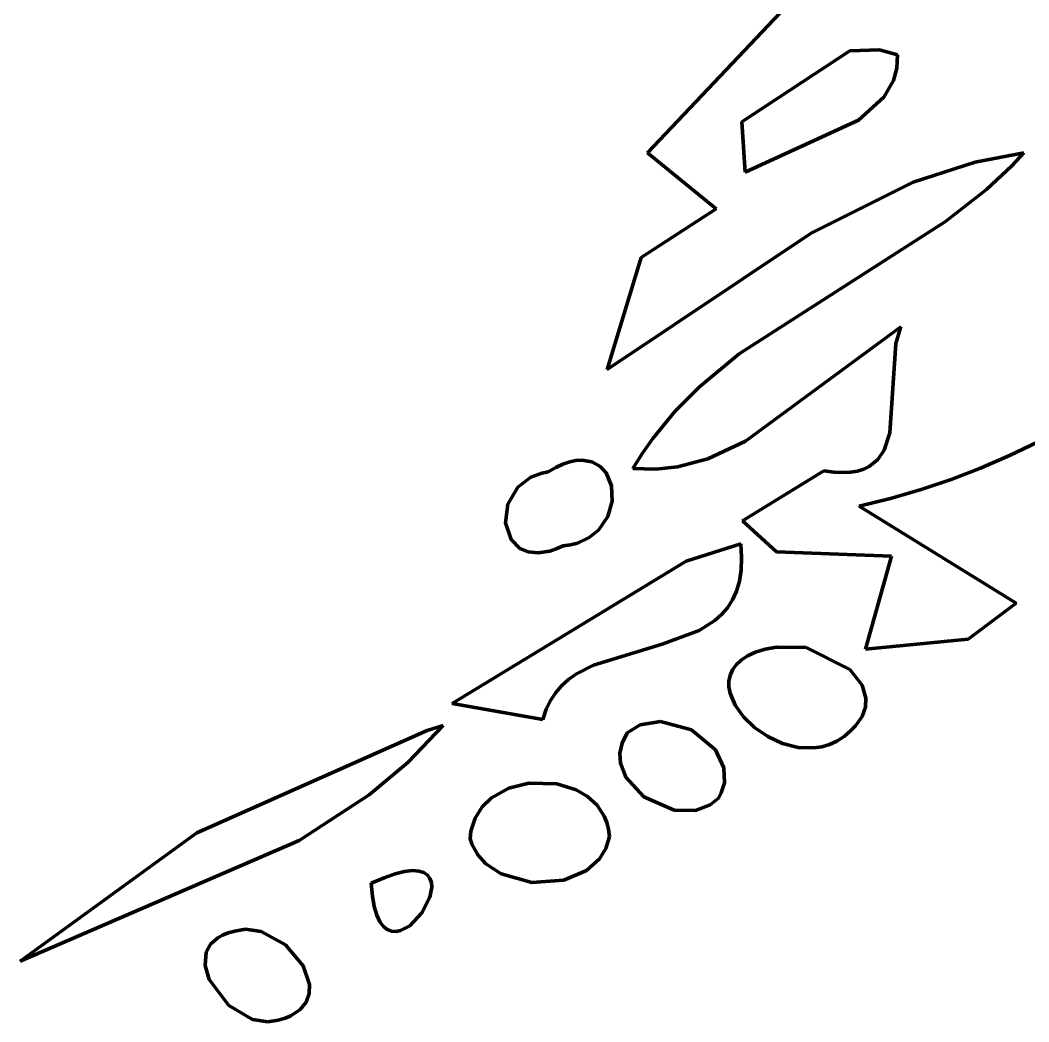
# Model space of a CAD drawing. Header units: millimetres. Extents: x 0 to 9.3, y 0 to 12.
# Drawn here: x 0.9704 to 1.3059, y 2.1207 to 2.4537 of the extents above; entities that cross this region are included whole.
import ezdxf

# ---------------------------------------------------------------- set-up
doc = ezdxf.new("R2010")
doc.units = ezdxf.units.MM
doc.layers.add('color#000000ff', color=7, linetype='CONTINUOUS', lineweight=100)
doc.layers.add('color#ffffffff', color=7, linetype='CONTINUOUS', lineweight=100)

msp = doc.modelspace()

# ---------------------------------------------------------------- linework, layer by layer
at = {"layer": 'color#000000ff'}
for p, q in [((1.24885, 2.48336), (1.17898, 2.40965)), ((1.21044, 2.41994), (1.24632, 2.4435)), ((1.24632, 2.4435), (1.25616, 2.4439)), ((1.25616, 2.4439), (1.26219, 2.44223)), ((1.26219, 2.44223), (1.262, 2.43775)), ((1.262, 2.43775), (1.26087, 2.43364)), ((1.26087, 2.43364), (1.25766, 2.42813)), ((1.25766, 2.42813), (1.24917, 2.42045)), ((1.2115, 2.40317), (1.21044, 2.41994)), ((1.24917, 2.42045), (1.2115, 2.40317)), ((1.17898, 2.40965), (1.20186, 2.39094)), ((1.28798, 2.40647), (1.30424, 2.40956)), ((1.30424, 2.40956), (1.30026, 2.40534)), ((1.26735, 2.39983), (1.28798, 2.40647)), ((1.30026, 2.40534), (1.29181, 2.39746)), ((1.23351, 2.38293), (1.26735, 2.39983)), ((1.29181, 2.39746), (1.27816, 2.38678)), ((1.20186, 2.39094), (1.17689, 2.37482)), ((1.27816, 2.38678), (1.20957, 2.3428)), ((1.16558, 2.33755), (1.23351, 2.38293)), ((1.17689, 2.37482), (1.16558, 2.33755)), ((1.21162, 2.31374), (1.26329, 2.35179)), ((1.26329, 2.35179), (1.2616, 2.3462)), ((1.2616, 2.3462), (1.25966, 2.31648)), ((1.20957, 2.3428), (1.19628, 2.3318)), ((1.19628, 2.3318), (1.18815, 2.32363)), ((1.18815, 2.32363), (1.18075, 2.31464)), ((1.25966, 2.31648), (1.25777, 2.31077)), ((1.18075, 2.31464), (1.17735, 2.30979)), ((1.19909, 2.30786), (1.21162, 2.31374)), ((1.29938, 2.30894), (1.30878, 2.31341)), ((1.17735, 2.30979), (1.17418, 2.30469)), ((1.25777, 2.31077), (1.25569, 2.30768)), ((1.2898, 2.30479), (1.29938, 2.30894)), ((1.14855, 2.30501), (1.14603, 2.30355)), ((1.15092, 2.30611), (1.14855, 2.30501)), ((1.15314, 2.30686), (1.15092, 2.30611)), ((1.15521, 2.30729), (1.15314, 2.30686)), ((1.15713, 2.30742), (1.15521, 2.30729)), ((1.1605, 2.30687), (1.15713, 2.30742)), ((1.16322, 2.3054), (1.1605, 2.30687)), ((1.16529, 2.30318), (1.16322, 2.3054)), ((1.18176, 2.30447), (1.18895, 2.30521)), ((1.18895, 2.30521), (1.19909, 2.30786)), ((1.25278, 2.30532), (1.25097, 2.30445)), ((1.25569, 2.30768), (1.25278, 2.30532)), ((1.14021, 2.30172), (1.13593, 2.29847)), ((1.14391, 2.30313), (1.14021, 2.30172)), ((1.14603, 2.30355), (1.14391, 2.30313)), ((1.1671, 2.29884), (1.16529, 2.30318)), ((1.17418, 2.30469), (1.18176, 2.30447)), ((1.23767, 2.30385), (1.21068, 2.28729)), ((1.24095, 2.30341), (1.23767, 2.30385)), ((1.24391, 2.30327), (1.24095, 2.30341)), ((1.24655, 2.30341), (1.24391, 2.30327)), ((1.2489, 2.30381), (1.24655, 2.30341)), ((1.25097, 2.30445), (1.2489, 2.30381)), ((1.28004, 2.301), (1.2898, 2.30479)), ((1.13593, 2.29847), (1.13258, 2.29277)), ((1.16732, 2.29381), (1.1671, 2.29884)), ((1.27008, 2.29761), (1.28004, 2.301)), ((1.25989, 2.29465), (1.27008, 2.29761)), ((1.13258, 2.29277), (1.13184, 2.28658)), ((1.16588, 2.28871), (1.16732, 2.29381)), ((1.24947, 2.29215), (1.25989, 2.29465)), ((1.30161, 2.25984), (1.24947, 2.29215)), ((1.16271, 2.28413), (1.16588, 2.28871)), ((1.13184, 2.28658), (1.13363, 2.28107)), ((1.21068, 2.28729), (1.22189, 2.27692)), ((1.15571, 2.27987), (1.15962, 2.28166)), ((1.15962, 2.28166), (1.16271, 2.28413)), ((1.13363, 2.28107), (1.13659, 2.27809)), ((1.13659, 2.27809), (1.13931, 2.27692)), ((1.14867, 2.27792), (1.15097, 2.27894)), ((1.15097, 2.27894), (1.15344, 2.27929)), ((1.15344, 2.27929), (1.15571, 2.27987)), ((1.21004, 2.27965), (1.19191, 2.27378)), ((1.21034, 2.27503), (1.21004, 2.27965)), ((1.13931, 2.27692), (1.14262, 2.27657)), ((1.14262, 2.27657), (1.14651, 2.2772)), ((1.14651, 2.2772), (1.14867, 2.27792)), ((1.21018, 2.27089), (1.21034, 2.27503)), ((1.22189, 2.27692), (1.26021, 2.27548)), ((1.26021, 2.27548), (1.25149, 2.2446)), ((1.19191, 2.27378), (1.1141, 2.22652)), ((1.20961, 2.26718), (1.21018, 2.27089)), ((1.20864, 2.26387), (1.20961, 2.26718)), ((1.20731, 2.26094), (1.20864, 2.26387)), ((1.20368, 2.25607), (1.20564, 2.25835)), ((1.20564, 2.25835), (1.20731, 2.26094)), ((1.2857, 2.24795), (1.30161, 2.25984)), ((1.20144, 2.25407), (1.20368, 2.25607)), ((1.19626, 2.25079), (1.20144, 2.25407)), ((1.18394, 2.24619), (1.19626, 2.25079)), ((1.25149, 2.2446), (1.2857, 2.24795)), ((1.16108, 2.23927), (1.18394, 2.24619)), ((1.21816, 2.24454), (1.21497, 2.24354)), ((1.2219, 2.24529), (1.21816, 2.24454)), ((1.23185, 2.24516), (1.2219, 2.24529)), ((1.24636, 2.23779), (1.23185, 2.24516)), ((1.21231, 2.24233), (1.21016, 2.24094)), ((1.21497, 2.24354), (1.21231, 2.24233)), ((1.1554, 2.23633), (1.16108, 2.23927)), ((1.20849, 2.23938), (1.20727, 2.23768)), ((1.21016, 2.24094), (1.20849, 2.23938)), ((1.25041, 2.23263), (1.24636, 2.23779)), ((1.15054, 2.23251), (1.15285, 2.23455)), ((1.15285, 2.23455), (1.1554, 2.23633)), ((1.20649, 2.23587), (1.20611, 2.23397)), ((1.20727, 2.23768), (1.20649, 2.23587)), ((1.14849, 2.23019), (1.15054, 2.23251)), ((1.20611, 2.23397), (1.20611, 2.232)), ((1.20611, 2.232), (1.20647, 2.22999)), ((1.2517, 2.22829), (1.25041, 2.23263)), ((1.14674, 2.22755), (1.14849, 2.23019)), ((1.20647, 2.22999), (1.20814, 2.22596)), ((1.25152, 2.22526), (1.2517, 2.22829)), ((1.1141, 2.22652), (1.14424, 2.22121)), ((1.14424, 2.22121), (1.14531, 2.22457)), ((1.14531, 2.22457), (1.14674, 2.22755)), ((1.20814, 2.22596), (1.21092, 2.22207)), ((1.25039, 2.22217), (1.25152, 2.22526)), ((1.21092, 2.22207), (1.21461, 2.21852)), ((1.2482, 2.21905), (1.25039, 2.22217)), ((1.09927, 2.2069), (1.11105, 2.21916)), ((1.11105, 2.21916), (1.1057, 2.21749)), ((1.17664, 2.21939), (1.17229, 2.21674)), ((1.18334, 2.22048), (1.17664, 2.21939)), ((1.19362, 2.21774), (1.18334, 2.22048)), ((1.20169, 2.21105), (1.19362, 2.21774)), ((1.21461, 2.21852), (1.219, 2.21551)), ((1.24667, 2.2175), (1.2482, 2.21905)), ((1.1057, 2.21749), (1.02916, 2.18352)), ((1.17229, 2.21674), (1.17055, 2.21336)), ((1.219, 2.21551), (1.22389, 2.21324)), ((1.24203, 2.21398), (1.24441, 2.21552)), ((1.24441, 2.21552), (1.24667, 2.2175)), ((1.17055, 2.21336), (1.16984, 2.20998)), ((1.20447, 2.20511), (1.20169, 2.21105)), ((1.22389, 2.21324), (1.22909, 2.21191)), ((1.22909, 2.21191), (1.23437, 2.21171)), ((1.23437, 2.21171), (1.23699, 2.2121)), ((1.23699, 2.2121), (1.23955, 2.21285)), ((1.23955, 2.21285), (1.24203, 2.21398)), ((1.16984, 2.20998), (1.17004, 2.20667)), ((1.08643, 2.19613), (1.09927, 2.2069)), ((1.17004, 2.20667), (1.17183, 2.20198)), ((1.20461, 2.20018), (1.20447, 2.20511)), ((1.17183, 2.20198), (1.17783, 2.19547)), ((1.13293, 2.19835), (1.12712, 2.19513)), ((1.13958, 2.20003), (1.13293, 2.19835)), ((1.14882, 2.19983), (1.13958, 2.20003)), ((1.15528, 2.19784), (1.14882, 2.19983)), ((1.15907, 2.19563), (1.15528, 2.19784)), ((1.20357, 2.19677), (1.20461, 2.20018)), ((1.06312, 2.18092), (1.08643, 2.19613)), ((1.12712, 2.19513), (1.12399, 2.19212)), ((1.16224, 2.19271), (1.15907, 2.19563)), ((1.17783, 2.19547), (1.1879, 2.19104)), ((1.19985, 2.1928), (1.20268, 2.19505)), ((1.20268, 2.19505), (1.20357, 2.19677)), ((1.12399, 2.19212), (1.12165, 2.18843)), ((1.16463, 2.18908), (1.16224, 2.19271)), ((1.1879, 2.19104), (1.19498, 2.19097)), ((1.19498, 2.19097), (1.19985, 2.1928)), ((1.12165, 2.18843), (1.12027, 2.18406)), ((1.16548, 2.18699), (1.16463, 2.18908)), ((1.16608, 2.18473), (1.16548, 2.18699)), ((1.1664, 2.18228), (1.16608, 2.18473)), ((1.02916, 2.18352), (0.97037, 2.14085)), ((0.97037, 2.14085), (1.06312, 2.18092)), ((1.12027, 2.18406), (1.11999, 2.18163)), ((1.11999, 2.18163), (1.12065, 2.17968)), ((1.16515, 2.17829), (1.1664, 2.18228)), ((1.12065, 2.17968), (1.12259, 2.17619)), ((1.16307, 2.1749), (1.16515, 2.17829)), ((1.12259, 2.17619), (1.12525, 2.17324)), ((1.15869, 2.17095), (1.16307, 2.1749)), ((1.10083, 2.17093), (1.09823, 2.17064)), ((1.10295, 2.17079), (1.10083, 2.17093)), ((1.10461, 2.17029), (1.10295, 2.17079)), ((1.12525, 2.17324), (1.1303, 2.16986)), ((1.15117, 2.16774), (1.15869, 2.17095)), ((1.09141, 2.16859), (1.08715, 2.16674)), ((1.0951, 2.16988), (1.09141, 2.16859)), ((1.09823, 2.17064), (1.0951, 2.16988)), ((1.10584, 2.16945), (1.10461, 2.17029)), ((1.10667, 2.16834), (1.10584, 2.16945)), ((1.10713, 2.167), (1.10667, 2.16834)), ((1.1303, 2.16986), (1.1405, 2.16702)), ((1.1405, 2.16702), (1.15117, 2.16774)), ((1.08715, 2.16674), (1.08751, 2.16248)), ((1.10664, 2.16208), (1.10726, 2.16548)), ((1.10726, 2.16548), (1.10713, 2.167)), ((1.08751, 2.16248), (1.08812, 2.15896)), ((1.10396, 2.15685), (1.10664, 2.16208)), ((1.08812, 2.15896), (1.08896, 2.15613)), ((1.08896, 2.15613), (1.08999, 2.15395)), ((1.08999, 2.15395), (1.09117, 2.15236)), ((1.09993, 2.15261), (1.10396, 2.15685)), ((1.04177, 2.15083), (1.03958, 2.15026)), ((1.04526, 2.15143), (1.04177, 2.15083)), ((1.05053, 2.15074), (1.04526, 2.15143)), ((1.05861, 2.14631), (1.05053, 2.15074)), ((1.09117, 2.15236), (1.09249, 2.15132)), ((1.09249, 2.15132), (1.0939, 2.15077)), ((1.0939, 2.15077), (1.09539, 2.15068)), ((1.09539, 2.15068), (1.09691, 2.15099)), ((1.09691, 2.15099), (1.09993, 2.15261)), ((1.03608, 2.14862), (1.03368, 2.14645)), ((1.03768, 2.14951), (1.03608, 2.14862)), ((1.03958, 2.15026), (1.03768, 2.14951)), ((1.03228, 2.14386), (1.03187, 2.13944)), ((1.03368, 2.14645), (1.03228, 2.14386)), ((1.06448, 2.13931), (1.05861, 2.14631)), ((1.03187, 2.13944), (1.03319, 2.13473)), ((1.06657, 2.13306), (1.06448, 2.13931)), ((1.03319, 2.13473), (1.03973, 2.12604)), ((1.06647, 2.13003), (1.06657, 2.13306)), ((1.06351, 2.12473), (1.06548, 2.12721)), ((1.06548, 2.12721), (1.06647, 2.13003)), ((1.03973, 2.12604), (1.04764, 2.12144)), ((1.06044, 2.12269), (1.06351, 2.12473)), ((1.04764, 2.12144), (1.05279, 2.12066)), ((1.05279, 2.12066), (1.0562, 2.1212)), ((1.0562, 2.1212), (1.05848, 2.12187)), ((1.05848, 2.12187), (1.06044, 2.12269))]:
    msp.add_line(p, q, dxfattribs=at)
at = {"layer": 'color#ffffffff'}
for p, q in [((1.17898, 2.40965), (1.24885, 2.48336)), ((1.24632, 2.4435), (1.21044, 2.41994)), ((1.25616, 2.4439), (1.24632, 2.4435)), ((1.26219, 2.44223), (1.25616, 2.4439)), ((1.262, 2.43775), (1.26219, 2.44223)), ((1.26087, 2.43364), (1.262, 2.43775)), ((1.25766, 2.42813), (1.26087, 2.43364)), ((1.24917, 2.42045), (1.25766, 2.42813)), ((1.21044, 2.41994), (1.2115, 2.40317)), ((1.2115, 2.40317), (1.24917, 2.42045)), ((1.20186, 2.39094), (1.17898, 2.40965)), ((1.30424, 2.40956), (1.28798, 2.40647)), ((1.30026, 2.40534), (1.30424, 2.40956)), ((1.28798, 2.40647), (1.26735, 2.39983)), ((1.29181, 2.39746), (1.30026, 2.40534)), ((1.26735, 2.39983), (1.23351, 2.38293)), ((1.27816, 2.38678), (1.29181, 2.39746)), ((1.17689, 2.37482), (1.20186, 2.39094)), ((1.20957, 2.3428), (1.27816, 2.38678)), ((1.23351, 2.38293), (1.16558, 2.33755)), ((1.16558, 2.33755), (1.17689, 2.37482)), ((1.26329, 2.35179), (1.21162, 2.31374)), ((1.2616, 2.3462), (1.26329, 2.35179)), ((1.25966, 2.31648), (1.2616, 2.3462)), ((1.19628, 2.3318), (1.20957, 2.3428)), ((1.18815, 2.32363), (1.19628, 2.3318)), ((1.18075, 2.31464), (1.18815, 2.32363)), ((1.25777, 2.31077), (1.25966, 2.31648)), ((1.17735, 2.30979), (1.18075, 2.31464)), ((1.21162, 2.31374), (1.19909, 2.30786)), ((1.30878, 2.31341), (1.29938, 2.30894)), ((1.17418, 2.30469), (1.17735, 2.30979)), ((1.25569, 2.30768), (1.25777, 2.31077)), ((1.29938, 2.30894), (1.2898, 2.30479)), ((1.14603, 2.30355), (1.14855, 2.30501)), ((1.14855, 2.30501), (1.15092, 2.30611)), ((1.15092, 2.30611), (1.15314, 2.30686)), ((1.15314, 2.30686), (1.15521, 2.30729)), ((1.15521, 2.30729), (1.15713, 2.30742)), ((1.15713, 2.30742), (1.1605, 2.30687)), ((1.1605, 2.30687), (1.16322, 2.3054)), ((1.16322, 2.3054), (1.16529, 2.30318)), ((1.18895, 2.30521), (1.18176, 2.30447)), ((1.19909, 2.30786), (1.18895, 2.30521)), ((1.25097, 2.30445), (1.25278, 2.30532)), ((1.25278, 2.30532), (1.25569, 2.30768)), ((1.13593, 2.29847), (1.14021, 2.30172)), ((1.14021, 2.30172), (1.14391, 2.30313)), ((1.14391, 2.30313), (1.14603, 2.30355)), ((1.16529, 2.30318), (1.1671, 2.29884)), ((1.18176, 2.30447), (1.17418, 2.30469)), ((1.21068, 2.28729), (1.23767, 2.30385)), ((1.23767, 2.30385), (1.24095, 2.30341)), ((1.24095, 2.30341), (1.24391, 2.30327)), ((1.24391, 2.30327), (1.24655, 2.30341)), ((1.24655, 2.30341), (1.2489, 2.30381)), ((1.2489, 2.30381), (1.25097, 2.30445)), ((1.2898, 2.30479), (1.28004, 2.301)), ((1.13258, 2.29277), (1.13593, 2.29847)), ((1.1671, 2.29884), (1.16732, 2.29381)), ((1.28004, 2.301), (1.27008, 2.29761)), ((1.27008, 2.29761), (1.25989, 2.29465)), ((1.13184, 2.28658), (1.13258, 2.29277)), ((1.16732, 2.29381), (1.16588, 2.28871)), ((1.25989, 2.29465), (1.24947, 2.29215)), ((1.24947, 2.29215), (1.30161, 2.25984)), ((1.16588, 2.28871), (1.16271, 2.28413)), ((1.13363, 2.28107), (1.13184, 2.28658)), ((1.22189, 2.27692), (1.21068, 2.28729)), ((1.15962, 2.28166), (1.15571, 2.27987)), ((1.16271, 2.28413), (1.15962, 2.28166)), ((1.13659, 2.27809), (1.13363, 2.28107)), ((1.13931, 2.27692), (1.13659, 2.27809)), ((1.15097, 2.27894), (1.14867, 2.27792)), ((1.15344, 2.27929), (1.15097, 2.27894)), ((1.15571, 2.27987), (1.15344, 2.27929)), ((1.19191, 2.27378), (1.21004, 2.27965)), ((1.21004, 2.27965), (1.21034, 2.27503)), ((1.14262, 2.27657), (1.13931, 2.27692)), ((1.14651, 2.2772), (1.14262, 2.27657)), ((1.14867, 2.27792), (1.14651, 2.2772)), ((1.21034, 2.27503), (1.21018, 2.27089)), ((1.26021, 2.27548), (1.22189, 2.27692)), ((1.25149, 2.2446), (1.26021, 2.27548)), ((1.1141, 2.22652), (1.19191, 2.27378)), ((1.21018, 2.27089), (1.20961, 2.26718)), ((1.20961, 2.26718), (1.20864, 2.26387)), ((1.20864, 2.26387), (1.20731, 2.26094)), ((1.20564, 2.25835), (1.20368, 2.25607)), ((1.20731, 2.26094), (1.20564, 2.25835)), ((1.30161, 2.25984), (1.2857, 2.24795)), ((1.20368, 2.25607), (1.20144, 2.25407)), ((1.20144, 2.25407), (1.19626, 2.25079)), ((1.19626, 2.25079), (1.18394, 2.24619)), ((1.2857, 2.24795), (1.25149, 2.2446)), ((1.18394, 2.24619), (1.16108, 2.23927)), ((1.21497, 2.24354), (1.21816, 2.24454)), ((1.21816, 2.24454), (1.2219, 2.24529)), ((1.2219, 2.24529), (1.23185, 2.24516)), ((1.23185, 2.24516), (1.24636, 2.23779)), ((1.21016, 2.24094), (1.21231, 2.24233)), ((1.21231, 2.24233), (1.21497, 2.24354)), ((1.16108, 2.23927), (1.1554, 2.23633)), ((1.20727, 2.23768), (1.20849, 2.23938)), ((1.20849, 2.23938), (1.21016, 2.24094)), ((1.24636, 2.23779), (1.25041, 2.23263)), ((1.15285, 2.23455), (1.15054, 2.23251)), ((1.1554, 2.23633), (1.15285, 2.23455)), ((1.20611, 2.23397), (1.20649, 2.23587)), ((1.20649, 2.23587), (1.20727, 2.23768)), ((1.15054, 2.23251), (1.14849, 2.23019)), ((1.20611, 2.232), (1.20611, 2.23397)), ((1.20647, 2.22999), (1.20611, 2.232)), ((1.25041, 2.23263), (1.2517, 2.22829)), ((1.14849, 2.23019), (1.14674, 2.22755)), ((1.20814, 2.22596), (1.20647, 2.22999)), ((1.2517, 2.22829), (1.25152, 2.22526)), ((1.14424, 2.22121), (1.1141, 2.22652)), ((1.14531, 2.22457), (1.14424, 2.22121)), ((1.14674, 2.22755), (1.14531, 2.22457)), ((1.21092, 2.22207), (1.20814, 2.22596)), ((1.25152, 2.22526), (1.25039, 2.22217)), ((1.21461, 2.21852), (1.21092, 2.22207)), ((1.25039, 2.22217), (1.2482, 2.21905)), ((1.11105, 2.21916), (1.09927, 2.2069)), ((1.1057, 2.21749), (1.11105, 2.21916)), ((1.17229, 2.21674), (1.17664, 2.21939)), ((1.17664, 2.21939), (1.18334, 2.22048)), ((1.18334, 2.22048), (1.19362, 2.21774)), ((1.19362, 2.21774), (1.20169, 2.21105)), ((1.219, 2.21551), (1.21461, 2.21852)), ((1.2482, 2.21905), (1.24667, 2.2175)), ((1.02916, 2.18352), (1.1057, 2.21749)), ((1.17055, 2.21336), (1.17229, 2.21674)), ((1.22389, 2.21324), (1.219, 2.21551)), ((1.24441, 2.21552), (1.24203, 2.21398)), ((1.24667, 2.2175), (1.24441, 2.21552)), ((1.16984, 2.20998), (1.17055, 2.21336)), ((1.20169, 2.21105), (1.20447, 2.20511)), ((1.22909, 2.21191), (1.22389, 2.21324)), ((1.23437, 2.21171), (1.22909, 2.21191)), ((1.23699, 2.2121), (1.23437, 2.21171)), ((1.23955, 2.21285), (1.23699, 2.2121)), ((1.24203, 2.21398), (1.23955, 2.21285)), ((1.17004, 2.20667), (1.16984, 2.20998)), ((1.09927, 2.2069), (1.08643, 2.19613)), ((1.17183, 2.20198), (1.17004, 2.20667)), ((1.20447, 2.20511), (1.20461, 2.20018)), ((1.17783, 2.19547), (1.17183, 2.20198)), ((1.12712, 2.19513), (1.13293, 2.19835)), ((1.13293, 2.19835), (1.13958, 2.20003)), ((1.13958, 2.20003), (1.14882, 2.19983)), ((1.14882, 2.19983), (1.15528, 2.19784)), ((1.15528, 2.19784), (1.15907, 2.19563)), ((1.20461, 2.20018), (1.20357, 2.19677)), ((1.08643, 2.19613), (1.06312, 2.18092)), ((1.12399, 2.19212), (1.12712, 2.19513)), ((1.15907, 2.19563), (1.16224, 2.19271)), ((1.1879, 2.19104), (1.17783, 2.19547)), ((1.20268, 2.19505), (1.19985, 2.1928)), ((1.20357, 2.19677), (1.20268, 2.19505)), ((1.12165, 2.18843), (1.12399, 2.19212)), ((1.16224, 2.19271), (1.16463, 2.18908)), ((1.19498, 2.19097), (1.1879, 2.19104)), ((1.19985, 2.1928), (1.19498, 2.19097)), ((1.12027, 2.18406), (1.12165, 2.18843)), ((1.16463, 2.18908), (1.16548, 2.18699)), ((1.16548, 2.18699), (1.16608, 2.18473)), ((1.16608, 2.18473), (1.1664, 2.18228)), ((0.97037, 2.14085), (1.02916, 2.18352)), ((1.06312, 2.18092), (0.97037, 2.14085)), ((1.11999, 2.18163), (1.12027, 2.18406)), ((1.12065, 2.17968), (1.11999, 2.18163)), ((1.1664, 2.18228), (1.16515, 2.17829)), ((1.12259, 2.17619), (1.12065, 2.17968)), ((1.16515, 2.17829), (1.16307, 2.1749)), ((1.12525, 2.17324), (1.12259, 2.17619)), ((1.16307, 2.1749), (1.15869, 2.17095)), ((1.09823, 2.17064), (1.10083, 2.17093)), ((1.10083, 2.17093), (1.10295, 2.17079)), ((1.10295, 2.17079), (1.10461, 2.17029)), ((1.1303, 2.16986), (1.12525, 2.17324)), ((1.15869, 2.17095), (1.15117, 2.16774)), ((1.08715, 2.16674), (1.09141, 2.16859)), ((1.09141, 2.16859), (1.0951, 2.16988)), ((1.0951, 2.16988), (1.09823, 2.17064)), ((1.10461, 2.17029), (1.10584, 2.16945)), ((1.10584, 2.16945), (1.10667, 2.16834)), ((1.10667, 2.16834), (1.10713, 2.167)), ((1.1405, 2.16702), (1.1303, 2.16986)), ((1.15117, 2.16774), (1.1405, 2.16702)), ((1.08751, 2.16248), (1.08715, 2.16674)), ((1.10726, 2.16548), (1.10664, 2.16208)), ((1.10713, 2.167), (1.10726, 2.16548)), ((1.08812, 2.15896), (1.08751, 2.16248)), ((1.10664, 2.16208), (1.10396, 2.15685)), ((1.08896, 2.15613), (1.08812, 2.15896)), ((1.08999, 2.15395), (1.08896, 2.15613)), ((1.09117, 2.15236), (1.08999, 2.15395)), ((1.10396, 2.15685), (1.09993, 2.15261)), ((1.03958, 2.15026), (1.04177, 2.15083)), ((1.04177, 2.15083), (1.04526, 2.15143)), ((1.04526, 2.15143), (1.05053, 2.15074)), ((1.05053, 2.15074), (1.05861, 2.14631)), ((1.09249, 2.15132), (1.09117, 2.15236)), ((1.0939, 2.15077), (1.09249, 2.15132)), ((1.09539, 2.15068), (1.0939, 2.15077)), ((1.09691, 2.15099), (1.09539, 2.15068)), ((1.09993, 2.15261), (1.09691, 2.15099)), ((1.03368, 2.14645), (1.03608, 2.14862)), ((1.03608, 2.14862), (1.03768, 2.14951)), ((1.03768, 2.14951), (1.03958, 2.15026)), ((1.03187, 2.13944), (1.03228, 2.14386)), ((1.03228, 2.14386), (1.03368, 2.14645)), ((1.05861, 2.14631), (1.06448, 2.13931)), ((1.03319, 2.13473), (1.03187, 2.13944)), ((1.06448, 2.13931), (1.06657, 2.13306)), ((1.03973, 2.12604), (1.03319, 2.13473)), ((1.06657, 2.13306), (1.06647, 2.13003)), ((1.06548, 2.12721), (1.06351, 2.12473)), ((1.06647, 2.13003), (1.06548, 2.12721)), ((1.04764, 2.12144), (1.03973, 2.12604)), ((1.06351, 2.12473), (1.06044, 2.12269)), ((1.05279, 2.12066), (1.04764, 2.12144)), ((1.0562, 2.1212), (1.05279, 2.12066)), ((1.05848, 2.12187), (1.0562, 2.1212)), ((1.06044, 2.12269), (1.05848, 2.12187))]:
    msp.add_line(p, q, dxfattribs=at)

doc.saveas('drawing.dxf')
